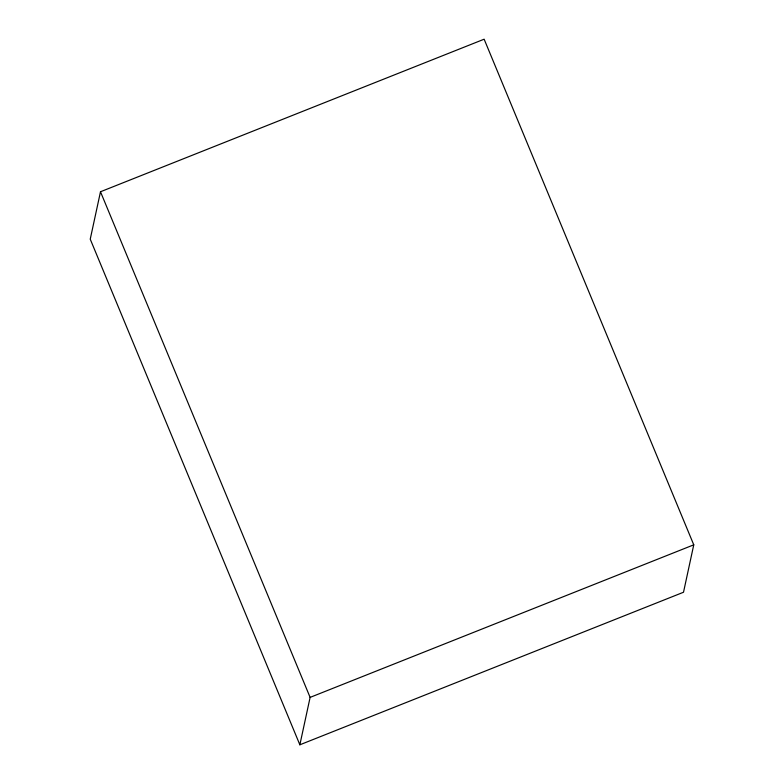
<?xml version="1.0" encoding="UTF-8"?>
<svg xmlns="http://www.w3.org/2000/svg" width="784" height="784" viewBox="0 0 784 784"><rect width="100%" height="100%" fill="white"/><g stroke="black" fill="none" stroke-linecap="round" stroke-linejoin="round"><path stroke-width="1.18" d="M100.489 191.757L90.238 239.169L299.86 744.8L683.511 592.243L693.762 544.831L484.14 39.2L100.489 191.757L310.111 697.388L299.86 744.8M310.111 697.388L693.762 544.831"/></g></svg>
